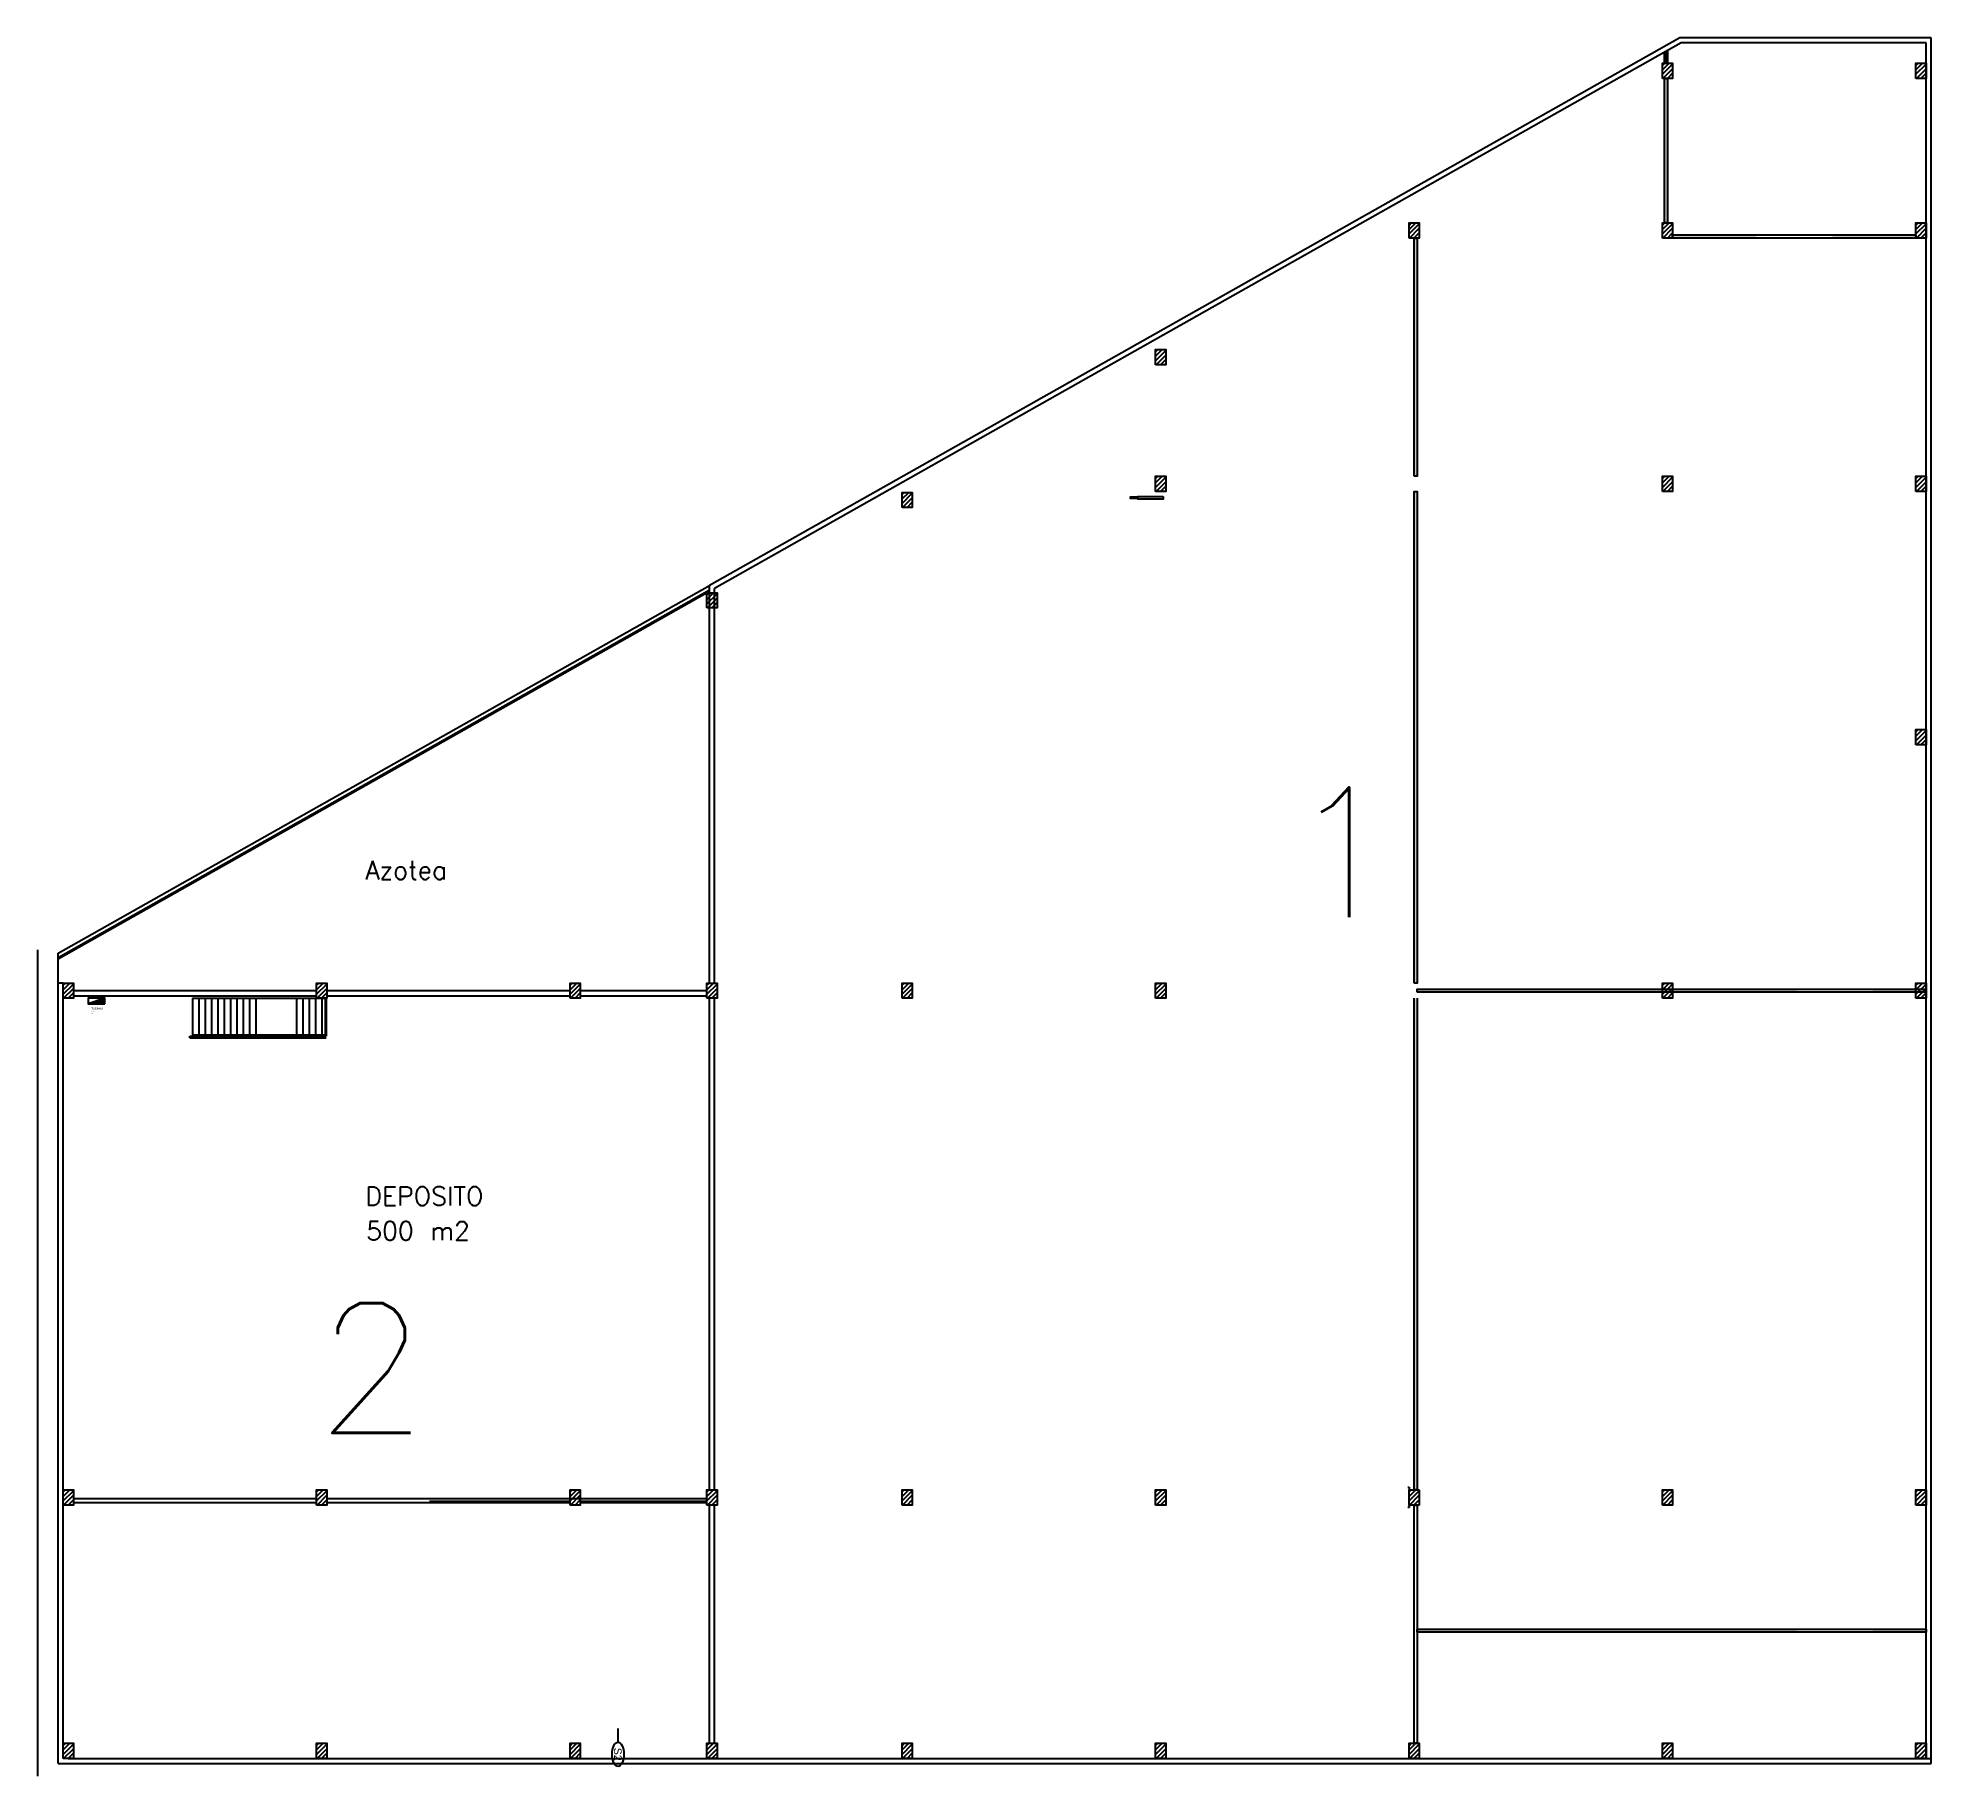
# Model space of a CAD drawing. Header units: millimetres. Extents: x 104 to 178.7, y 66.8 to 135.4.
import ezdxf
from ezdxf.enums import TextEntityAlignment as Align

# ---------------------------------------------------------------- set-up
doc = ezdxf.new("R2010")
doc.units = ezdxf.units.MM
doc.layers.add('CIVIL-ARQ', color=8, linetype='Continuous')
doc.layers.add('E_Tab', color=160, linetype='Continuous')
doc.styles.add('ARIAL', font='arial.ttf')
doc.styles.add('Notas', font='arial.ttf', dxfattribs={"height": 0.1})
doc.styles.get("Standard").update_dxf_attribs({"font": 'txt.shx'})
pattern_1 = [(45, (124.8875, 32.89486), (-0.08838835, 0.08838835), [])]
pattern_2 = [(45, (124.8875, 42.89486), (-0.08838835, 0.08838835), [])]
pattern_3 = [(45, (124.8875, 62.89486), (-0.08838835, 0.08838835), [])]
pattern_4 = [(45, (164.8875, 32.89486), (-0.08838835, 0.08838835), [])]
pattern_5 = [(45, (164.8875, 42.89486), (-0.08838835, 0.08838835), [])]
pattern_6 = [(45, (164.8875, 62.89486), (-0.08838835, 0.08838835), [])]
pattern_7 = [(45, (164.8875, 72.89486), (-0.08838835, 0.08838835), [])]
pattern_8 = [(45, (164.8875, 82.89486), (-0.08838835, 0.08838835), [])]
pattern_9 = [(45, (164.8875, 92.89486), (-0.08838835, 0.08838835), [])]
pattern_10 = [(45, (164.8875, 99.19486), (-0.08838835, 0.08838835), [])]
pattern_11 = [(45, (154.8875, 99.19486), (-0.08838835, 0.08838835), [])]

# ---------------------------------------------------------------- blocks, each defined once
blk = doc.blocks.new('tablero')
at = {"layer": 'E_Tab'}
h = blk.add_hatch(color=10, dxfattribs=at)
h.dxf.hatch_style = 1
h.paths.add_polyline_path([(-151.856, -87.004), (-152.081, -87.004), (-151.856, -87.67)])
at = {"layer": 'E_Tab', "color": 10}
blk.add_line((-152.081, -87.004), (-151.856, -87.67), dxfattribs=at)
blk.add_lwpolyline([(-151.856, -87.004), (-152.081, -87.004), (-152.081, -87.67), (-151.856, -87.67)], close=True, dxfattribs=at)
blk = doc.blocks.new('0_INC_SOP')
at = {"color": 254}
blk.add_line((0, -0.628603), (0, 0.175516), dxfattribs=at)
at = {"color": 254, "extrusion": (0, 0, -1)}
blk.add_ellipse((0, 0.887799), major_axis=(0, 0.712283), ratio=0.490123, dxfattribs=at)
at = {"color": 2, "style": 'ARIAL'}
blk.add_attdef('SOPORTE', text='', height=0.45, rotation=90, dxfattribs=at).set_placement((-0.003825, 0.887799), align=Align.MIDDLE_CENTER)

msp = doc.modelspace()

# ---------------------------------------------------------------- hatches: boundary and pattern name
at = {"layer": 'CIVIL-ARQ'}
for color, points in [(1, [(168.146, 134.38), (168.146, 134.811), (168.266, 134.879), (168.266, 134.38)]), (1, [(168.146, 134.38), (168.146, 134.811), (168.266, 134.879), (168.266, 134.38)]), (253, [(168.146, 128.08), (168.146, 133.78), (168.266, 133.78), (168.266, 128.08)]), (253, [(158.266, 118.08), (158.266, 127.48), (158.386, 127.48), (158.386, 118.08)]), (253, [(158.266, 98.08), (158.266, 117.48), (158.386, 117.48), (158.386, 98.08)]), (253, [(158.266, 78.08), (158.266, 97.48), (158.386, 97.48), (158.386, 78.08)])]:
    msp.add_hatch(color=color, dxfattribs=at).paths.add_polyline_path(points)
h = msp.add_hatch(dxfattribs=at)
h.set_pattern_fill('ANSI31', color=253, style=0)
h.set_pattern_definition(pattern_11)
h.paths.add_polyline_path([(168.066, 133.78), (168.066, 134.38), (168.466, 134.38), (168.466, 133.78)])
h = msp.add_hatch(dxfattribs=at)
h.set_pattern_fill('ANSI31', color=253, style=0)
h.set_pattern_definition(pattern_11)
h.paths.add_polyline_path([(168.066, 133.78), (168.066, 134.38), (168.466, 134.38), (168.466, 133.78)])
h = msp.add_hatch(dxfattribs=at)
h.set_pattern_fill('ANSI31', color=253, style=0)
h.set_pattern_definition(pattern_10)
h.paths.add_polyline_path([(178.066, 133.78), (178.066, 134.38), (178.466, 134.38), (178.466, 133.78)])
h = msp.add_hatch(dxfattribs=at)
h.set_pattern_fill('ANSI31', color=253, style=0)
h.set_pattern_definition(pattern_10)
h.paths.add_polyline_path([(178.066, 133.78), (178.066, 134.38), (178.466, 134.38), (178.466, 133.78)])
h = msp.add_hatch(dxfattribs=at)
h.set_pattern_fill('ANSI31', color=253, style=0)
h.set_pattern_definition(pattern_10)
h.paths.add_polyline_path([(178.066, 133.78), (178.066, 134.38), (178.466, 134.38), (178.466, 133.78)])
h = msp.add_hatch(dxfattribs=at)
h.set_pattern_fill('ANSI31', color=253, style=0)
h.set_pattern_definition([(45, (144.8875, 92.89486), (-0.08838835, 0.08838835), [])])
h.paths.add_polyline_path([(158.066, 127.48), (158.066, 128.08), (158.466, 128.08), (158.466, 127.48)])
h = msp.add_hatch(dxfattribs=at)
h.set_pattern_fill('ANSI31', color=253, style=0)
h.set_pattern_definition([(45, (154.8875, 92.89486), (-0.08838835, 0.08838835), [])])
h.paths.add_polyline_path([(168.066, 127.48), (168.066, 128.08), (168.466, 128.08), (168.466, 127.48)])
h = msp.add_hatch(dxfattribs=at)
h.set_pattern_fill('ANSI31', color=253, style=0)
h.set_pattern_definition(pattern_9)
h.paths.add_polyline_path([(178.066, 127.48), (178.066, 128.08), (178.466, 128.08), (178.466, 127.48)])
h = msp.add_hatch(dxfattribs=at)
h.set_pattern_fill('ANSI31', color=253, style=0)
h.set_pattern_definition(pattern_9)
h.paths.add_polyline_path([(178.066, 127.48), (178.066, 128.08), (178.466, 128.08), (178.466, 127.48)])
h = msp.add_hatch(color=253, dxfattribs=at)
h.paths.add_polyline_path([(171.766, 127.48), (171.766, 127.6), (168.466, 127.6), (168.466, 127.48)])
h.paths.add_polyline_path([(174.766, 127.6), (174.766, 127.48), (178.066, 127.48), (178.066, 127.6)])
h = msp.add_hatch(dxfattribs=at)
h.set_pattern_fill('ANSI31', color=253, style=0)
h.set_pattern_definition([(45, (134.8875, 87.89486), (-0.08838835, 0.08838835), [])])
h.paths.add_polyline_path([(148.066, 122.48), (148.066, 123.08), (148.466, 123.08), (148.466, 122.48)])
h = msp.add_hatch(dxfattribs=at)
h.set_pattern_fill('ANSI31', color=253, style=0)
h.set_pattern_definition([(45, (134.8875, 82.89486), (-0.08838835, 0.08838835), [])])
h.paths.add_polyline_path([(148.066, 117.48), (148.066, 118.08), (148.466, 118.08), (148.466, 117.48)])
h = msp.add_hatch(dxfattribs=at)
h.set_pattern_fill('ANSI31', color=253, style=0)
h.set_pattern_definition([(45, (154.8875, 82.89486), (-0.08838835, 0.08838835), [])])
h.paths.add_polyline_path([(168.066, 117.48), (168.066, 118.08), (168.466, 118.08), (168.466, 117.48)])
h = msp.add_hatch(dxfattribs=at)
h.set_pattern_fill('ANSI31', color=253, style=0)
h.set_pattern_definition(pattern_8)
h.paths.add_polyline_path([(178.066, 117.48), (178.066, 118.08), (178.466, 118.08), (178.466, 117.48)])
h = msp.add_hatch(dxfattribs=at)
h.set_pattern_fill('ANSI31', color=253, style=0)
h.set_pattern_definition(pattern_8)
h.paths.add_polyline_path([(178.066, 117.48), (178.066, 118.08), (178.466, 118.08), (178.466, 117.48)])
h = msp.add_hatch(dxfattribs=at)
h.set_pattern_fill('ANSI31', color=253, style=0)
h.set_pattern_definition([(45, (124.8875, 82.25938), (-0.08838835, 0.08838835), [])])
h.paths.add_polyline_path([(138.066, 116.844), (138.066, 117.444), (138.466, 117.444), (138.466, 116.844)])
h = msp.add_hatch(dxfattribs=at)
h.set_pattern_fill('ANSI31', color=253, style=0)
h.set_pattern_definition([(45, (117.1875, 78.2986), (-0.08838835, 0.08838835), [])])
h.paths.add_polyline_path([(130.366, 112.883), (130.366, 113.483), (130.766, 113.483), (130.766, 112.883)])
h = msp.add_hatch(dxfattribs=at)
h.set_pattern_fill('ANSI31', color=253, style=0)
h.set_pattern_definition(pattern_7)
h.paths.add_polyline_path([(178.066, 107.48), (178.066, 108.08), (178.466, 108.08), (178.466, 107.48)])
h = msp.add_hatch(dxfattribs=at)
h.set_pattern_fill('ANSI31', color=253, style=0)
h.set_pattern_definition(pattern_7)
h.paths.add_polyline_path([(178.066, 107.48), (178.066, 108.08), (178.466, 108.08), (178.466, 107.48)])
h = msp.add_hatch(dxfattribs=at)
h.set_pattern_fill('ANSI31', color=256, style=0)
h.set_pattern_definition([(45, (91.7875, 62.89486), (-0.08838835, 0.08838835), [])])
h.paths.add_polyline_path([(104.966, 97.48), (104.966, 98.08), (105.366, 98.08), (105.366, 97.48)])
h = msp.add_hatch(dxfattribs=at)
h.set_pattern_fill('ANSI31', color=256, style=0)
h.set_pattern_definition([(45, (101.7875, 62.89486), (-0.08838835, 0.08838835), [])])
h.paths.add_polyline_path([(114.966, 97.48), (114.966, 98.08), (115.366, 98.08), (115.366, 97.48)])
h = msp.add_hatch(dxfattribs=at)
h.set_pattern_fill('ANSI31', color=256, style=0)
h.set_pattern_definition([(45, (111.7875, 62.89486), (-0.08838835, 0.08838835), [])])
h.paths.add_polyline_path([(124.966, 97.48), (124.966, 98.08), (125.366, 98.08), (125.366, 97.48)])
h = msp.add_hatch(dxfattribs=at)
h.set_pattern_fill('ANSI31', color=256, style=0)
h.set_pattern_definition([(45, (117.1875, 62.89486), (-0.08838835, 0.08838835), [])])
h.paths.add_polyline_path([(130.366, 97.48), (130.366, 98.08), (130.766, 98.08), (130.766, 97.48)])
h = msp.add_hatch(dxfattribs=at)
h.set_pattern_fill('ANSI31', color=253, style=0)
h.set_pattern_definition(pattern_3)
h.paths.add_polyline_path([(138.066, 97.48), (138.066, 98.08), (138.466, 98.08), (138.466, 97.48)])
h = msp.add_hatch(dxfattribs=at)
h.set_pattern_fill('ANSI31', color=253, style=0)
h.set_pattern_definition(pattern_3)
h.paths.add_polyline_path([(138.066, 97.48), (138.066, 98.08), (138.466, 98.08), (138.466, 97.48)])
h = msp.add_hatch(dxfattribs=at)
h.set_pattern_fill('ANSI31', color=253, style=0)
h.set_pattern_definition([(45, (134.8875, 62.89486), (-0.08838835, 0.08838835), [])])
h.paths.add_polyline_path([(148.066, 97.48), (148.066, 98.08), (148.466, 98.08), (148.466, 97.48)])
h = msp.add_hatch(dxfattribs=at)
h.set_pattern_fill('ANSI31', color=253, style=0)
h.set_pattern_definition([(45, (154.8875, 62.89486), (-0.08838835, 0.08838835), [])])
h.paths.add_polyline_path([(168.066, 97.48), (168.066, 98.08), (168.466, 98.08), (168.466, 97.48)])
h = msp.add_hatch(dxfattribs=at)
h.set_pattern_fill('ANSI31', color=253, style=0)
h.set_pattern_definition(pattern_6)
h.paths.add_polyline_path([(178.066, 97.48), (178.066, 98.08), (178.466, 98.08), (178.466, 97.48)])
h = msp.add_hatch(dxfattribs=at)
h.set_pattern_fill('ANSI31', color=253, style=0)
h.set_pattern_definition(pattern_6)
h.paths.add_polyline_path([(178.066, 97.48), (178.066, 98.08), (178.466, 98.08), (178.466, 97.48)])
h = msp.add_hatch(color=253, dxfattribs=at)
h.paths.add_polyline_path([(176.366, 97.842), (176.366, 97.722), (178.466, 97.722), (178.466, 97.842)])
h.paths.add_polyline_path([(173.366, 97.722), (173.366, 97.842), (158.386, 97.842), (158.386, 97.722)])
h = msp.add_hatch(dxfattribs=at)
h.set_pattern_fill('ANSI31', color=256, style=0)
h.set_pattern_definition([(45, (91.7875, 42.89486), (-0.08838835, 0.08838835), [])])
h.paths.add_polyline_path([(104.966, 77.48), (104.966, 78.08), (105.366, 78.08), (105.366, 77.48)])
h = msp.add_hatch(dxfattribs=at)
h.set_pattern_fill('ANSI31', color=256, style=0)
h.set_pattern_definition([(45, (101.7875, 42.89486), (-0.08838835, 0.08838835), [])])
h.paths.add_polyline_path([(114.966, 77.48), (114.966, 78.08), (115.366, 78.08), (115.366, 77.48)])
h = msp.add_hatch(dxfattribs=at)
h.set_pattern_fill('ANSI31', color=256, style=0)
h.set_pattern_definition([(45, (111.7875, 42.89486), (-0.08838835, 0.08838835), [])])
h.paths.add_polyline_path([(124.966, 77.48), (124.966, 78.08), (125.366, 78.08), (125.366, 77.48)])
h = msp.add_hatch(dxfattribs=at)
h.set_pattern_fill('ANSI31', color=256, style=0)
h.set_pattern_definition([(45, (117.1875, 42.89486), (-0.08838835, 0.08838835), [])])
h.paths.add_polyline_path([(130.366, 77.48), (130.366, 78.08), (130.766, 78.08), (130.766, 77.48)])
h = msp.add_hatch(dxfattribs=at)
h.set_pattern_fill('ANSI31', color=253, style=0)
h.set_pattern_definition(pattern_2)
h.paths.add_polyline_path([(138.066, 77.48), (138.066, 78.08), (138.466, 78.08), (138.466, 77.48)])
h = msp.add_hatch(dxfattribs=at)
h.set_pattern_fill('ANSI31', color=253, style=0)
h.set_pattern_definition(pattern_2)
h.paths.add_polyline_path([(138.066, 77.48), (138.066, 78.08), (138.466, 78.08), (138.466, 77.48)])
h = msp.add_hatch(dxfattribs=at)
h.set_pattern_fill('ANSI31', color=253, style=0)
h.set_pattern_definition([(45, (134.8875, 42.89486), (-0.08838835, 0.08838835), [])])
h.paths.add_polyline_path([(148.066, 77.48), (148.066, 78.08), (148.466, 78.08), (148.466, 77.48)])
h = msp.add_hatch(dxfattribs=at)
h.set_pattern_fill('ANSI31', color=253, style=0)
h.set_pattern_definition([(45, (154.8875, 42.89486), (-0.08838835, 0.08838835), [])])
h.paths.add_polyline_path([(168.066, 77.48), (168.066, 78.08), (168.466, 78.08), (168.466, 77.48)])
h = msp.add_hatch(dxfattribs=at)
h.set_pattern_fill('ANSI31', color=253, style=0)
h.set_pattern_definition(pattern_5)
h.paths.add_polyline_path([(178.066, 77.48), (178.066, 78.08), (178.466, 78.08), (178.466, 77.48)])
h = msp.add_hatch(dxfattribs=at)
h.set_pattern_fill('ANSI31', color=253, style=0)
h.set_pattern_definition(pattern_5)
h.paths.add_polyline_path([(178.066, 77.48), (178.066, 78.08), (178.466, 78.08), (178.466, 77.48)])
h = msp.add_hatch(color=253, dxfattribs=at)
h.paths.add_polyline_path([(176.366, 72.58), (176.366, 72.46), (178.466, 72.46), (178.466, 72.58)])
h.paths.add_polyline_path([(173.366, 72.46), (173.366, 72.58), (158.386, 72.58), (158.386, 72.46)])
h = msp.add_hatch(dxfattribs=at)
h.set_pattern_fill('ANSI31', color=256, style=0)
h.set_pattern_definition([(45, (91.7875, 32.89486), (-0.08838835, 0.08838835), [])])
h.paths.add_polyline_path([(104.966, 67.48), (104.966, 68.08), (105.366, 68.08), (105.366, 67.48)])
h = msp.add_hatch(dxfattribs=at)
h.set_pattern_fill('ANSI31', color=256, style=0)
h.set_pattern_definition([(45, (101.7875, 32.89486), (-0.08838835, 0.08838835), [])])
h.paths.add_polyline_path([(114.966, 67.48), (114.966, 68.08), (115.366, 68.08), (115.366, 67.48)])
h = msp.add_hatch(dxfattribs=at)
h.set_pattern_fill('ANSI31', color=256, style=0)
h.set_pattern_definition([(45, (111.7875, 32.89486), (-0.08838835, 0.08838835), [])])
h.paths.add_polyline_path([(124.966, 67.48), (124.966, 68.08), (125.366, 68.08), (125.366, 67.48)])
h = msp.add_hatch(dxfattribs=at)
h.set_pattern_fill('ANSI31', color=256, style=0)
h.set_pattern_definition([(45, (117.1875, 32.89486), (-0.08838835, 0.08838835), [])])
h.paths.add_polyline_path([(130.366, 67.48), (130.366, 68.08), (130.766, 68.08), (130.766, 67.48)])
h = msp.add_hatch(dxfattribs=at)
h.set_pattern_fill('ANSI31', color=253, style=0)
h.set_pattern_definition(pattern_1)
h.paths.add_polyline_path([(138.066, 67.48), (138.066, 68.08), (138.466, 68.08), (138.466, 67.48)])
h = msp.add_hatch(dxfattribs=at)
h.set_pattern_fill('ANSI31', color=253, style=0)
h.set_pattern_definition(pattern_1)
h.paths.add_polyline_path([(138.066, 67.48), (138.066, 68.08), (138.466, 68.08), (138.466, 67.48)])
h = msp.add_hatch(dxfattribs=at)
h.set_pattern_fill('ANSI31', color=253, style=0)
h.set_pattern_definition([(45, (134.8875, 32.89486), (-0.08838835, 0.08838835), [])])
h.paths.add_polyline_path([(148.066, 67.48), (148.066, 68.08), (148.466, 68.08), (148.466, 67.48)])
h = msp.add_hatch(dxfattribs=at)
h.set_pattern_fill('ANSI31', color=253, style=0)
h.set_pattern_definition([(45, (144.8875, 32.89486), (-0.08838835, 0.08838835), [])])
h.paths.add_polyline_path([(158.066, 67.48), (158.066, 68.08), (158.466, 68.08), (158.466, 67.48)])
h = msp.add_hatch(dxfattribs=at)
h.set_pattern_fill('ANSI31', color=253, style=0)
h.set_pattern_definition([(45, (154.8875, 32.89486), (-0.08838835, 0.08838835), [])])
h.paths.add_polyline_path([(168.066, 67.48), (168.066, 68.08), (168.466, 68.08), (168.466, 67.48)])
h = msp.add_hatch(dxfattribs=at)
h.set_pattern_fill('ANSI31', color=253, style=0)
h.set_pattern_definition(pattern_4)
h.paths.add_polyline_path([(178.066, 67.48), (178.066, 68.08), (178.466, 68.08), (178.466, 67.48)])
h = msp.add_hatch(dxfattribs=at)
h.set_pattern_fill('ANSI31', color=253, style=0)
h.set_pattern_definition(pattern_4)
h.paths.add_polyline_path([(178.066, 67.48), (178.066, 68.08), (178.466, 68.08), (178.466, 67.48)])

# ---------------------------------------------------------------- linework, layer by layer
for p, q in [((168.747, 135.38), (150.716, 125.201)), ((176.206, 135.38), (168.747, 135.38)), ((178.666, 135.38), (176.05, 135.38)), ((178.666, 67.28), (178.666, 135.38)), ((168.799, 135.18), (150.814, 125.027)), ((176.206, 135.18), (168.799, 135.18)), ((178.466, 135.18), (176.05, 135.18)), ((178.466, 67.48), (178.466, 135.18)), ((150.716, 125.201), (130.466, 113.769)), ((150.814, 125.027), (130.666, 113.653)), ((130.466, 98.08), (130.466, 113.769)), ((130.666, 98.08), (130.666, 113.653)), ((104.766, 83.73), (104.766, 99.261)), ((104.966, 98.08), (104.766, 98.08)), ((104.966, 83.73), (104.966, 98.08)), ((105.366, 97.78), (114.966, 97.78)), ((105.366, 97.58), (114.966, 97.58)), ((110.066, 97.48), (110.066, 95.98)), ((110.066, 97.48), (115.366, 97.48)), ((110.316, 97.48), (110.316, 95.98)), ((110.566, 97.48), (110.566, 95.98)), ((110.816, 97.48), (110.816, 95.98)), ((111.066, 97.48), (111.066, 95.98)), ((111.316, 97.48), (111.316, 95.98)), ((111.566, 97.48), (111.566, 95.98)), ((111.816, 97.48), (111.816, 95.98)), ((112.066, 97.48), (112.066, 95.98)), ((112.316, 97.48), (112.316, 95.98)), ((112.566, 97.48), (112.566, 95.98)), ((114.166, 97.48), (114.166, 95.98)), ((114.416, 97.48), (114.416, 95.98)), ((114.666, 97.48), (114.666, 95.98)), ((114.916, 97.48), (114.916, 95.98)), ((115.166, 97.48), (115.166, 95.98)), ((115.295, 97.48), (115.295, 95.98)), ((115.341, 97.48), (115.341, 95.98)), ((115.366, 97.78), (124.966, 97.78)), ((115.366, 97.58), (124.966, 97.58)), ((125.366, 97.78), (130.366, 97.78)), ((125.366, 97.58), (130.366, 97.58)), ((130.466, 78.08), (130.466, 97.48)), ((130.666, 78.08), (130.666, 97.48)), ((109.966, 95.98), (115.341, 95.98)), ((109.966, 95.92), (109.966, 95.98)), ((109.966, 95.92), (115.341, 95.92)), ((110.066, 96.03), (115.341, 96.03)), ((110.116, 95.92), (110.116, 95.98)), ((104.766, 67.28), (104.766, 83.73)), ((104.966, 67.48), (104.966, 83.73)), ((105.366, 77.73), (114.966, 77.73)), ((115.366, 77.73), (130.366, 77.73)), ((130.456, 77.73), (130.466, 77.73)), ((105.366, 77.58), (114.966, 77.58)), ((115.366, 77.58), (124.966, 77.58)), ((119.416, 77.63), (124.966, 77.63)), ((125.366, 77.63), (130.366, 77.63)), ((125.366, 77.58), (130.366, 77.58)), ((104.766, 67.28), (131.916, 67.28)), ((105.166, 67.48), (131.916, 67.48)), ((131.916, 67.48), (178.666, 67.48)), ((131.916, 67.28), (178.666, 67.28))]:
    msp.add_line(p, q, dxfattribs=at)
at = {"layer": 'CIVIL-ARQ', "color": 253}
for p, q in [((104.766, 99.261), (130.466, 113.769)), ((104.766, 99.089), (130.466, 113.597)), ((104.766, 99.032), (130.466, 113.54)), ((158.266, 78.08), (158.266, 97.48)), ((158.386, 97.48), (158.386, 78.08)), ((178.266, 97.48), (178.066, 97.48)), ((178.266, 97.48), (178.066, 97.48)), ((158.016, 78.18), (158.066, 78.18)), ((158.066, 78.18), (158.066, 78.08)), ((158.066, 77.48), (158.066, 78.08)), ((158.066, 78.08), (158.466, 78.08)), ((158.066, 77.994), (158.152, 78.08)), ((158.066, 77.817), (158.329, 78.08)), ((158.066, 77.64), (158.466, 78.04)), ((158.082, 77.48), (158.466, 77.863)), ((158.386, 78.08), (158.266, 78.08)), ((158.466, 78.08), (158.466, 77.48)), ((130.466, 68.08), (130.466, 77.48)), ((130.666, 68.08), (130.666, 77.48)), ((158.066, 77.38), (158.016, 77.38)), ((158.066, 77.48), (158.066, 77.38)), ((158.466, 77.48), (158.066, 77.48)), ((158.259, 77.48), (158.466, 77.686)), ((158.436, 77.48), (158.466, 77.51)), ((175.766, 67.48), (178.466, 67.48)), ((175.766, 67.28), (178.666, 67.28))]:
    msp.add_line(p, q, dxfattribs=at)
at = {"layer": 'CIVIL-ARQ', "color": 1}
msp.add_lwpolyline([(168.146, 134.38), (168.146, 134.811), (168.266, 134.879), (168.266, 134.38), (168.146, 134.38)], dxfattribs=at)
msp.add_lwpolyline([(168.146, 134.38), (168.146, 134.811), (168.266, 134.879), (168.266, 134.38), (168.146, 134.38)], dxfattribs=at)
at = {"layer": 'CIVIL-ARQ', "color": 253}
for points in [[(168.066, 133.78), (168.066, 134.38), (168.466, 134.38), (168.466, 133.78), (168.066, 133.78)], [(168.066, 133.78), (168.066, 134.38), (168.466, 134.38), (168.466, 133.78), (168.066, 133.78)], [(168.146, 128.08), (168.146, 133.78), (168.266, 133.78), (168.266, 128.08), (168.146, 128.08)], [(178.066, 133.78), (178.066, 134.38), (178.466, 134.38), (178.466, 133.78), (178.066, 133.78)], [(178.066, 133.78), (178.066, 134.38), (178.466, 134.38), (178.466, 133.78), (178.066, 133.78)], [(178.066, 133.78), (178.066, 134.38), (178.466, 134.38), (178.466, 133.78), (178.066, 133.78)], [(158.066, 127.48), (158.066, 128.08), (158.466, 128.08), (158.466, 127.48), (158.066, 127.48)], [(168.066, 127.48), (168.066, 128.08), (168.466, 128.08), (168.466, 127.48), (168.066, 127.48)], [(178.066, 127.48), (178.066, 128.08), (178.466, 128.08), (178.466, 127.48), (178.066, 127.48)], [(178.066, 127.48), (178.066, 128.08), (178.466, 128.08), (178.466, 127.48), (178.066, 127.48)], [(158.266, 118.08), (158.266, 127.48), (158.386, 127.48), (158.386, 118.08), (158.266, 118.08)], [(168.466, 127.6), (178.066, 127.6), (178.066, 127.48), (168.466, 127.48), (168.466, 127.6)], [(148.066, 122.48), (148.066, 123.08), (148.466, 123.08), (148.466, 122.48), (148.066, 122.48)], [(148.066, 117.48), (148.066, 118.08), (148.466, 118.08), (148.466, 117.48), (148.066, 117.48)], [(168.066, 117.48), (168.066, 118.08), (168.466, 118.08), (168.466, 117.48), (168.066, 117.48)], [(178.066, 117.48), (178.066, 118.08), (178.466, 118.08), (178.466, 117.48), (178.066, 117.48)], [(178.066, 117.48), (178.066, 118.08), (178.466, 118.08), (178.466, 117.48), (178.066, 117.48)], [(138.066, 116.844), (138.066, 117.444), (138.466, 117.444), (138.466, 116.844), (138.066, 116.844)], [(158.266, 98.08), (158.266, 117.48), (158.386, 117.48), (158.386, 98.08), (158.266, 98.08)], [(130.366, 112.883), (130.366, 113.483), (130.766, 113.483), (130.766, 112.883), (130.366, 112.883)], [(178.066, 107.48), (178.066, 108.08), (178.466, 108.08), (178.466, 107.48), (178.066, 107.48)], [(178.066, 107.48), (178.066, 108.08), (178.466, 108.08), (178.466, 107.48), (178.066, 107.48)], [(103.966, 66.78), (103.966, 99.384)], [(138.066, 97.48), (138.066, 98.08), (138.466, 98.08), (138.466, 97.48), (138.066, 97.48)], [(138.066, 97.48), (138.066, 98.08), (138.466, 98.08), (138.466, 97.48), (138.066, 97.48)], [(148.066, 97.48), (148.066, 98.08), (148.466, 98.08), (148.466, 97.48), (148.066, 97.48)], [(168.066, 97.48), (168.066, 98.08), (168.466, 98.08), (168.466, 97.48), (168.066, 97.48)], [(178.066, 97.48), (178.066, 98.08), (178.466, 98.08), (178.466, 97.48), (178.066, 97.48)], [(178.066, 97.48), (178.066, 98.08), (178.466, 98.08), (178.466, 97.48), (178.066, 97.48)], [(158.386, 97.722), (158.386, 97.842), (178.466, 97.842), (178.466, 97.722), (158.386, 97.722)], [(138.066, 77.48), (138.066, 78.08), (138.466, 78.08), (138.466, 77.48), (138.066, 77.48)], [(138.066, 77.48), (138.066, 78.08), (138.466, 78.08), (138.466, 77.48), (138.066, 77.48)], [(148.066, 77.48), (148.066, 78.08), (148.466, 78.08), (148.466, 77.48), (148.066, 77.48)], [(168.066, 77.48), (168.066, 78.08), (168.466, 78.08), (168.466, 77.48), (168.066, 77.48)], [(178.066, 77.48), (178.066, 78.08), (178.466, 78.08), (178.466, 77.48), (178.066, 77.48)], [(178.066, 77.48), (178.066, 78.08), (178.466, 78.08), (178.466, 77.48), (178.066, 77.48)], [(158.266, 68.08), (158.266, 77.48), (158.386, 77.48), (158.386, 68.08), (158.266, 68.08)], [(158.386, 72.46), (158.386, 72.58), (178.466, 72.58), (178.466, 72.46), (158.386, 72.46)], [(138.066, 67.48), (138.066, 68.08), (138.466, 68.08), (138.466, 67.48), (138.066, 67.48)], [(138.066, 67.48), (138.066, 68.08), (138.466, 68.08), (138.466, 67.48), (138.066, 67.48)], [(148.066, 67.48), (148.066, 68.08), (148.466, 68.08), (148.466, 67.48), (148.066, 67.48)], [(158.066, 67.48), (158.066, 68.08), (158.466, 68.08), (158.466, 67.48), (158.066, 67.48)], [(168.066, 67.48), (168.066, 68.08), (168.466, 68.08), (168.466, 67.48), (168.066, 67.48)], [(178.066, 67.48), (178.066, 68.08), (178.466, 68.08), (178.466, 67.48), (178.066, 67.48)], [(178.066, 67.48), (178.066, 68.08), (178.466, 68.08), (178.466, 67.48), (178.066, 67.48)]]:
    msp.add_lwpolyline(points, dxfattribs=at)
for points in [[(148.366, 117.28), (148.366, 117.18), (147.366, 117.18), (147.366, 117.28)], [(147.366, 117.21), (147.366, 117.25), (147.066, 117.25), (147.066, 117.21)]]:
    msp.add_lwpolyline(points, close=True, dxfattribs=at)
at = {"layer": 'CIVIL-ARQ'}
for points in [[(104.966, 97.48), (104.966, 98.08), (105.366, 98.08), (105.366, 97.48), (104.966, 97.48)], [(114.966, 97.48), (114.966, 98.08), (115.366, 98.08), (115.366, 97.48), (114.966, 97.48)], [(124.966, 97.48), (124.966, 98.08), (125.366, 98.08), (125.366, 97.48), (124.966, 97.48)], [(130.366, 97.48), (130.366, 98.08), (130.766, 98.08), (130.766, 97.48), (130.366, 97.48)], [(104.966, 77.48), (104.966, 78.08), (105.366, 78.08), (105.366, 77.48), (104.966, 77.48)], [(114.966, 77.48), (114.966, 78.08), (115.366, 78.08), (115.366, 77.48), (114.966, 77.48)], [(124.966, 77.48), (124.966, 78.08), (125.366, 78.08), (125.366, 77.48), (124.966, 77.48)], [(130.366, 77.48), (130.366, 78.08), (130.766, 78.08), (130.766, 77.48), (130.366, 77.48)], [(104.966, 67.48), (104.966, 68.08), (105.366, 68.08), (105.366, 67.48), (104.966, 67.48)], [(114.966, 67.48), (114.966, 68.08), (115.366, 68.08), (115.366, 67.48), (114.966, 67.48)], [(124.966, 67.48), (124.966, 68.08), (125.366, 68.08), (125.366, 67.48), (124.966, 67.48)], [(130.366, 67.48), (130.366, 68.08), (130.766, 68.08), (130.766, 67.48), (130.366, 67.48)]]:
    msp.add_lwpolyline(points, dxfattribs=at)

# ---------------------------------------------------------------- block references
ref = msp.add_blockref('0_INC_SOP', (126.853, 68.238), dxfattribs=dict(xscale=-0.669855, yscale=0.669855, zscale=0.669855, rotation=180))
ref.add_attrib('SOPORTE', 'S2', dxfattribs={"color": 2, "height": 0.3014, "rotation": 270, "style": 'ARIAL'}).set_placement((126.85, 67.644), align=Align.MIDDLE_CENTER)
ref = msp.add_blockref('0_INC_SOP', (126.853, 68.238), dxfattribs=dict(xscale=-0.669855, yscale=0.669855, zscale=0.669855, rotation=180))
ref.add_attrib('SOPORTE', 'S2', dxfattribs={"color": 2, "height": 0.3014, "rotation": 270, "style": 'ARIAL'}).set_placement((126.85, 67.644), align=Align.MIDDLE_CENTER)
at = {"layer": 'CIVIL-ARQ', "rotation": 270}
msp.add_blockref('tablero', (193.614, -54.599), dxfattribs=at)

# ---------------------------------------------------------------- texts
at = {"color": 9}
for s, p in [('1', (153.282, 100.673)), ('2', (114.927, 80.322))]:
    msp.add_text(s, height=5.127, dxfattribs=at).set_placement(p)
at = {"layer": 'CIVIL-ARQ'}
for s, p in [('Azotea ', (116.886, 102.167)), ('DEPOSITO', (116.886, 89.305)), ('500 m2', (116.921, 87.933))]:
    msp.add_text(s, height=0.73, dxfattribs=at).set_placement(p)
at = {"layer": 'CIVIL-ARQ', "insert": (106.074, 97.124), "char_height": 0.09996, "attachment_point": 1, "style": 'Notas'}
msp.add_mtext_dynamic_manual_height_columns('{\\C0;Tablero \\P1°}', width=0.58652, gutter_width=0.5, heights=[0], dxfattribs=at)

doc.saveas('drawing.dxf')
